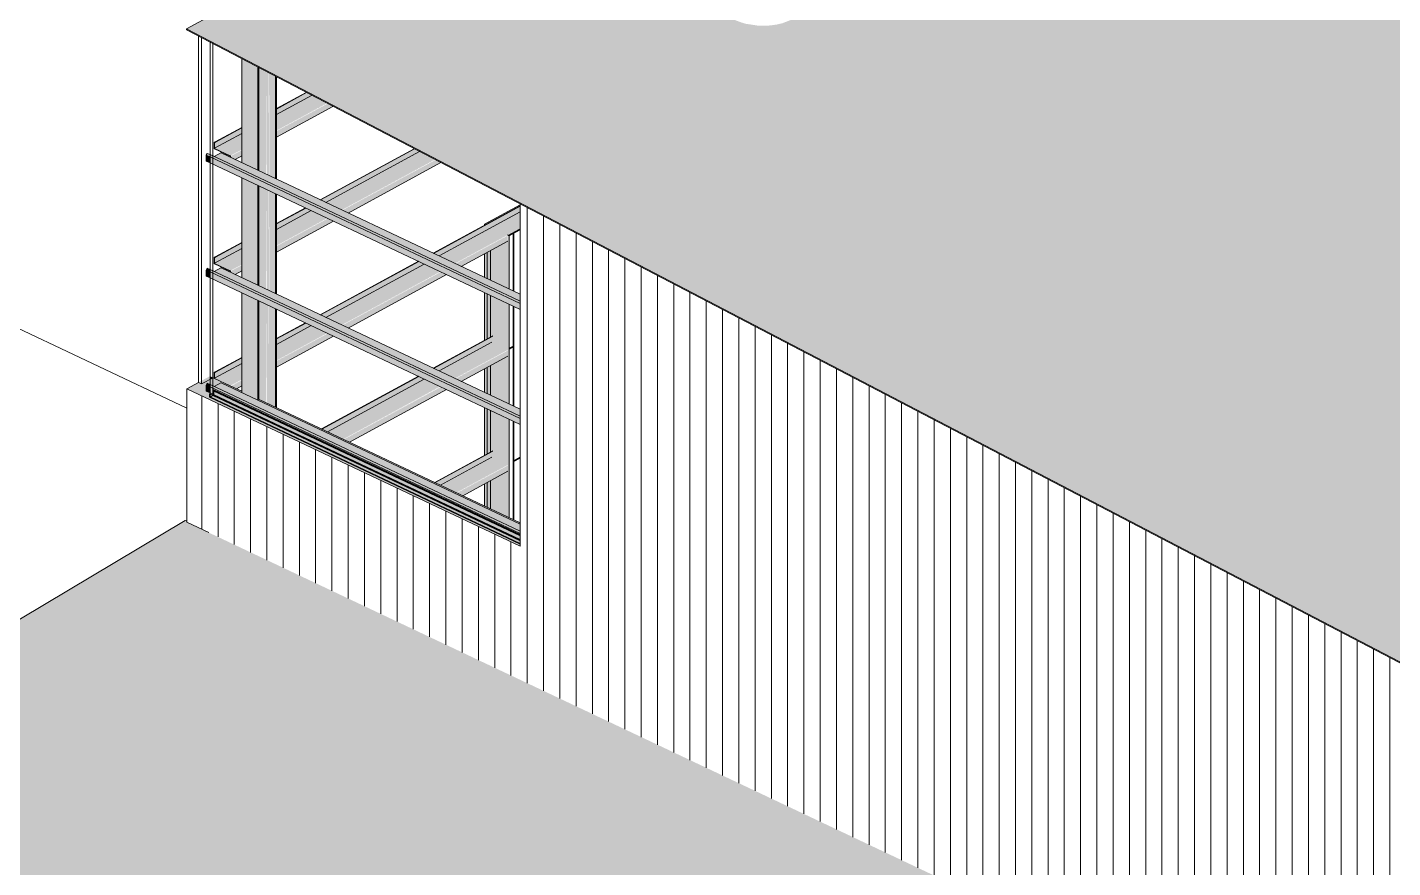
# Model space of a CAD drawing. Header units: inches. Extents: x 27328 to 120839, y -4075 to 4147.
# Drawn here: x 30931.6 to 31422.6, y 1178.2 to 1480.5 of the extents above; entities that cross this region are included whole.
import ezdxf

# ---------------------------------------------------------------- set-up
doc = ezdxf.new("R2010")
doc.units = ezdxf.units.IN
doc.header["$MEASUREMENT"] = 0
for name, color, linetype, lineweight in [('A-DETL', 90, 'Continuous', 9), ('A-ROOF', 132, 'Continuous', 9), ('A-WALL', 113, 'Continuous', 9), ('A-WALL-PATT', 111, 'Continuous', 9), ('L-SITE-WALL', 31, 'Continuous', 9), ('S-BEAM', 12, 'Continuous', 9), ('S-COLS', 52, 'Continuous', 9)]:
    doc.layers.add(name, color=color, linetype=linetype, lineweight=lineweight)

# ---------------------------------------------------------------- blocks, each defined once
blk = doc.blocks.new('Girt_Z - 8_D-707859-Axon - Looking North East')
at = {"layer": 'S-BEAM'}
for points in [[(31080.19, 1315.76), (31098.68, 1325.83), (31098.68, 1327.82), (31078.23, 1316.69)], [(31085.88, 1313.07), (31104.32, 1323.1), (31098.74, 1325.74), (31080.39, 1315.67)], [(31086.18, 1312.93), (31104.38, 1323.05), (31104.32, 1323.1), (31086.08, 1312.98), (31086.18, 1312.93)], [(31088.18, 1311.98), (31104.45, 1320.83), (31104.45, 1322.87), (31086.18, 1312.93)]]:
    blk.add_hatch(color=256, dxfattribs=at).paths.add_polyline_path(points, flags=0)
for p, q in [((31098.6, 1327.91), (31078.1, 1316.75)), ((31099.02, 1328.13), (31078.11, 1316.75)), ((31099.07, 1328.03), (31078.23, 1316.69)), ((31098.68, 1325.83), (31080.19, 1315.76)), ((31088.18, 1311.98), (31104.45, 1320.83))]:
    blk.add_line(p, q, dxfattribs=at)
blk = doc.blocks.new('Girt_Z - 8_D-V5-Axon - Looking North East')
at = {"layer": 'S-BEAM'}
h = blk.add_hatch(color=256, dxfattribs=at)
h.paths.add_polyline_path([(31039.52, 1335), (31074.34, 1353.95), (31072.39, 1354.87), (31037.56, 1335.92), (31038.55, 1335.46)], flags=0)
h.paths.add_polyline_path([(31079.72, 1356.87), (31098.68, 1367.19), (31098.68, 1369.18), (31077.77, 1357.8)], flags=0)
h = blk.add_hatch(color=256, dxfattribs=at)
h.paths.add_polyline_path([(31045.22, 1332.3), (31079.97, 1351.29), (31074.46, 1353.89), (31039.64, 1334.94)], flags=0)
h.paths.add_polyline_path([(31085.42, 1354.18), (31104.32, 1364.46), (31098.74, 1367.1), (31079.91, 1356.79), (31085.36, 1354.21)], flags=0)
h = blk.add_hatch(color=256, dxfattribs=at)
h.paths.add_polyline_path([(31045.51, 1332.16), (31080.13, 1351.21), (31080.04, 1351.25), (31045.41, 1332.21), (31045.51, 1332.16)], flags=0)
h.paths.add_polyline_path([(31085.71, 1354.04), (31104.38, 1364.41), (31104.32, 1364.46), (31085.62, 1354.09), (31085.71, 1354.04)], flags=0)
h = blk.add_hatch(color=256, dxfattribs=at)
h.paths.add_polyline_path([(31047.52, 1331.21), (31082.34, 1350.17), (31080.34, 1351.11), (31045.51, 1332.16)], flags=0)
h.paths.add_polyline_path([(31087.72, 1353.09), (31104.45, 1362.2), (31104.45, 1364.24), (31085.71, 1354.04)], flags=0)
for p, q in [((31098.6, 1369.27), (31077.59, 1357.84)), ((31099.02, 1369.49), (31077.6, 1357.83)), ((31099.07, 1369.39), (31077.72, 1357.78)), ((31098.68, 1367.19), (31079.68, 1356.85)), ((31087.68, 1353.07), (31104.45, 1362.2)), ((31072.27, 1354.94), (31037.43, 1335.99)), ((31072.28, 1354.94), (31037.44, 1335.98)), ((31072.4, 1354.88), (31037.56, 1335.92)), ((31074.35, 1353.95), (31039.52, 1335)), ((31047.52, 1331.21), (31082.35, 1350.17))]:
    blk.add_line(p, q, dxfattribs=at)
blk = doc.blocks.new('Girt_Z - 8_D-V6-Axon - Looking North East')
at = {"layer": 'S-BEAM'}
h = blk.add_hatch(color=256, dxfattribs=at)
h.paths.add_polyline_path([(30998.88, 1354.24), (31008.71, 1359.59), (31008.71, 1361.58), (30998.88, 1356.24)], flags=0)
h.paths.add_polyline_path([(31021.17, 1366.37), (31033.68, 1373.18), (31031.72, 1374.11), (31021.17, 1368.36), (31021.17, 1367.86)], flags=0)
h.paths.add_polyline_path([(31039.05, 1376.11), (31074.34, 1395.31), (31072.39, 1396.24), (31037.1, 1377.03), (31038.07, 1376.57)], flags=0)
h.paths.add_polyline_path([(31079.72, 1398.24), (31108.86, 1414.1), (31108.86, 1416.09), (31077.77, 1399.16)], flags=0)
h = blk.add_hatch(color=256, dxfattribs=at)
h.paths.add_polyline_path([(31004.51, 1351.51), (31008.71, 1353.8), (31008.71, 1359.47), (30998.93, 1354.15), (31003.94, 1351.79)], flags=0)
h.paths.add_polyline_path([(31021.17, 1360.58), (31039.37, 1370.49), (31033.8, 1373.13), (31021.17, 1366.25)], flags=0)
h.paths.add_polyline_path([(31044.75, 1373.41), (31080.04, 1392.62), (31074.46, 1395.26), (31039.17, 1376.05)], flags=0)
h.paths.add_polyline_path([(31085.42, 1395.54), (31108.86, 1408.3), (31108.86, 1413.98), (31079.91, 1398.15), (31085.36, 1395.57)], flags=0)
h = blk.add_hatch(color=256, dxfattribs=at)
h.paths.add_polyline_path([(31004.85, 1351.4), (31008.71, 1353.71), (31008.71, 1353.8), (31004.75, 1351.44)], flags=0)
h.paths.add_polyline_path([(31021.17, 1360.28), (31039.46, 1370.45), (31039.37, 1370.49), (31021.17, 1360.38), (31021.17, 1360.28)], flags=0)
h.paths.add_polyline_path([(31045.05, 1373.27), (31080.13, 1392.58), (31080.04, 1392.62), (31044.95, 1373.32), (31045.05, 1373.27)], flags=0)
h.paths.add_polyline_path([(31085.71, 1395.4), (31108.86, 1408.22), (31108.86, 1408.3), (31085.62, 1395.45), (31085.71, 1395.41)], flags=0)
h = blk.add_hatch(color=256, dxfattribs=at)
h.paths.add_polyline_path([(31006.85, 1350.45), (31008.71, 1351.46), (31008.71, 1353.5), (31004.94, 1351.35), (31006.85, 1350.45)], flags=0)
h.paths.add_polyline_path([(31021.17, 1358.24), (31041.68, 1369.4), (31039.67, 1370.35), (31021.17, 1360.28)], flags=0)
h.paths.add_polyline_path([(31047.05, 1372.33), (31082.34, 1391.53), (31080.34, 1392.48), (31045.05, 1373.27)], flags=0)
h.paths.add_polyline_path([(31087.72, 1394.46), (31104.45, 1403.56), (31104.27, 1405.5), (31085.71, 1395.4)], flags=0)
for points in [[(30998.8, 1356.32), (31003.63, 1358.95), (31000.94, 1357.49)], [(31004.51, 1351.47), (31004.51, 1351.51), (31003.84, 1351.79)]]:
    blk.add_hatch(color=256, dxfattribs=at).paths.add_polyline_path(points, flags=0)
for p, q in [((31108.86, 1416.22), (31077.59, 1399.2)), ((31108.86, 1416.21), (31077.6, 1399.2)), ((31108.86, 1416.09), (31077.72, 1399.14)), ((31108.86, 1414.1), (31079.68, 1398.22)), ((31087.68, 1394.43), (31104.45, 1403.56)), ((31072.27, 1396.31), (31036.92, 1377.07)), ((31072.28, 1396.3), (31036.93, 1377.07)), ((31072.4, 1396.24), (31037.06, 1377.01)), ((31074.35, 1395.32), (31039.01, 1376.09)), ((31047.01, 1372.3), (31082.35, 1391.54)), ((31031.6, 1374.18), (31021.17, 1368.5)), ((31031.61, 1374.17), (31021.17, 1368.49)), ((31031.73, 1374.11), (31021.17, 1368.36)), ((31033.69, 1373.19), (31021.17, 1366.37)), ((31021.17, 1358.24), (31041.69, 1369.41)), ((31008.71, 1361.72), (30998.8, 1356.32)), ((31008.71, 1361.71), (30999.22, 1356.54)), ((31008.71, 1361.58), (30999.27, 1356.44)), ((30999.22, 1356.54), (30998.8, 1356.32)), ((30998.8, 1356.32), (30998.8, 1354.28)), ((31008.71, 1359.59), (30998.88, 1354.24)), ((30999.26, 1356.45), (30998.88, 1356.24)), ((30998.88, 1356.24), (30999.27, 1356.44)), ((30998.88, 1354.24), (30998.88, 1356.24)), ((30999.27, 1356.44), (30999.22, 1356.54)), ((31004.51, 1351.51), (30998.93, 1354.15)), ((31004.58, 1351.46), (31004.51, 1351.51)), ((31006.85, 1350.45), (31008.71, 1351.46))]:
    blk.add_line(p, q, dxfattribs=at)
for points in [[(30998.8, 1354.28, 0), (30998.81, 1354.2, 0), (30998.86, 1354.11, 0)], [(30998.93, 1354.15, 0), (30998.91, 1354.17, 0), (30998.88, 1354.21, 0), (30998.88, 1354.24, 0)]]:
    blk.add_polyline3d(points, dxfattribs=at)
blk = doc.blocks.new('Girt_Z - 8_D-V7-Axon - Looking North East')
at = {"layer": 'S-BEAM'}
h = blk.add_hatch(color=256, dxfattribs=at)
h.paths.add_polyline_path([(30998.88, 1395.61), (31008.71, 1400.96), (31008.71, 1402.95), (30998.88, 1397.61)], flags=0)
h.paths.add_polyline_path([(31021.17, 1407.74), (31033.68, 1414.55), (31031.72, 1415.47), (31021.17, 1409.73), (31021.17, 1409.22)], flags=0)
h.paths.add_polyline_path([(31039.05, 1417.47), (31072.68, 1435.78), (31070.82, 1436.75), (31037.1, 1418.4), (31038.07, 1417.94)], flags=0)
h = blk.add_hatch(color=256, dxfattribs=at)
h.paths.add_polyline_path([(31004.51, 1392.88), (31008.71, 1395.16), (31008.71, 1400.84), (30998.93, 1395.52), (31003.94, 1393.15)], flags=0)
h.paths.add_polyline_path([(31021.17, 1401.94), (31039.37, 1411.85), (31033.8, 1414.49), (31021.17, 1407.62)], flags=0)
h.paths.add_polyline_path([(31044.75, 1414.78), (31078.12, 1432.94), (31072.8, 1435.72), (31039.25, 1417.38)], flags=0)
h = blk.add_hatch(color=256, dxfattribs=at)
h.paths.add_polyline_path([(31004.65, 1392.65), (31008.71, 1395.07), (31008.71, 1395.16), (31004.63, 1392.74), (31004.65, 1392.66)], flags=0)
h.paths.add_polyline_path([(31021.17, 1401.64), (31039.46, 1411.81), (31039.37, 1411.85), (31021.17, 1401.74), (31021.17, 1401.64)], flags=0)
h.paths.add_polyline_path([(31045.05, 1414.64), (31078.21, 1432.9), (31078.12, 1432.94), (31044.95, 1414.68), (31045.05, 1414.64)], flags=0)
h = blk.add_hatch(color=256, dxfattribs=at)
h.paths.add_polyline_path([(31006.39, 1391.56), (31008.71, 1392.82), (31008.71, 1394.86), (31004.65, 1392.65), (31004.65, 1392.38), (31005.85, 1391.81)], flags=0)
h.paths.add_polyline_path([(31021.17, 1399.6), (31041.68, 1410.76), (31039.67, 1411.71), (31021.17, 1401.64)], flags=0)
h.paths.add_polyline_path([(31047.05, 1413.69), (31080.32, 1431.79), (31078.41, 1432.79), (31045.05, 1414.64)], flags=0)
for points in [[(30998.8, 1397.69), (31003.63, 1400.31), (31000.94, 1398.86)], [(31004.51, 1392.78), (31004.51, 1392.88), (31003.74, 1393.15)]]:
    blk.add_hatch(color=256, dxfattribs=at).paths.add_polyline_path(points, flags=0)
for p, q in [((31070.7, 1436.82), (31036.92, 1418.44)), ((31070.71, 1436.81), (31036.93, 1418.43)), ((31070.82, 1436.75), (31037.06, 1418.37)), ((31072.69, 1435.78), (31039.01, 1417.45)), ((31047.01, 1413.67), (31080.32, 1431.79)), ((31031.6, 1415.54), (31021.17, 1409.86)), ((31031.61, 1415.53), (31021.17, 1409.85)), ((31031.73, 1415.48), (31021.17, 1409.73)), ((31033.69, 1414.55), (31021.17, 1407.74)), ((31021.17, 1399.6), (31041.69, 1410.77)), ((31008.71, 1403.08), (30998.8, 1397.69)), ((31008.71, 1400.96), (30998.88, 1395.61)), ((31008.71, 1403.07), (30999.22, 1397.91)), ((31008.71, 1402.95), (30999.27, 1397.81)), ((30999.22, 1397.91), (30998.8, 1397.69)), ((30998.8, 1397.69), (30998.8, 1395.65)), ((30999.26, 1397.82), (30998.88, 1397.61)), ((30998.88, 1397.61), (30999.27, 1397.81)), ((30998.88, 1395.61), (30998.88, 1397.61)), ((31004.51, 1392.88), (30998.93, 1395.52)), ((30998.93, 1395.42), (31004.51, 1392.78)), ((30999.27, 1397.81), (30999.22, 1397.91)), ((31004.57, 1392.69), (31004.57, 1392.38)), ((31004.65, 1392.34), (31004.65, 1392.65)), ((31006.34, 1391.54), (31008.71, 1392.82))]:
    blk.add_line(p, q, dxfattribs=at)
for points in [[(30998.8, 1395.65, 0), (30998.81, 1395.56, 0), (30998.86, 1395.48, 0), (30998.93, 1395.42, 0)], [(30998.93, 1395.52, 0), (30998.91, 1395.54, 0), (30998.88, 1395.57, 0), (30998.88, 1395.61, 0)], [(31004.65, 1392.65, 0), (31004.63, 1392.74, 0), (31004.58, 1392.83, 0), (31004.51, 1392.88, 0)], [(31004.51, 1392.78, 0), (31004.54, 1392.76, 0), (31004.56, 1392.73, 0), (31004.57, 1392.69, 0)]]:
    blk.add_polyline3d(points, dxfattribs=at)
blk = doc.blocks.new('Girt_Z - 8_D-V12-Axon - Looking North East')
at = {"layer": 'S-BEAM'}
h = blk.add_hatch(color=256, dxfattribs=at)
h.paths.add_polyline_path([(30998.88, 1436.97), (31008.71, 1442.32), (31008.71, 1444.31), (30998.88, 1438.97)], flags=0)
h.paths.add_polyline_path([(31021.17, 1449.1), (31033.89, 1456.03), (31032.03, 1457), (31021.17, 1451.09), (31021.17, 1450.59)], flags=0)
h = blk.add_hatch(color=256, dxfattribs=at)
h.paths.add_polyline_path([(31004.51, 1434.24), (31008.71, 1436.53), (31008.71, 1442.2), (30998.93, 1436.88), (31003.94, 1434.52)], flags=0)
h.paths.add_polyline_path([(31021.17, 1443.31), (31039.33, 1453.19), (31034.01, 1455.97), (31021.17, 1448.98)], flags=0)
h = blk.add_hatch(color=256, dxfattribs=at)
h.paths.add_polyline_path([(31004.65, 1434.02), (31008.71, 1436.44), (31008.71, 1436.53), (31004.63, 1434.11), (31004.65, 1434.02)], flags=0)
h.paths.add_polyline_path([(31021.17, 1443.01), (31039.41, 1453.15), (31039.33, 1453.19), (31021.17, 1443.11), (31021.17, 1443.01)], flags=0)
h = blk.add_hatch(color=256, dxfattribs=at)
h.paths.add_polyline_path([(31006.39, 1432.92), (31008.71, 1434.19), (31008.71, 1436.23), (31004.65, 1434.02), (31004.65, 1433.75), (31005.85, 1433.18)], flags=0)
h.paths.add_polyline_path([(31021.17, 1440.97), (31041.52, 1452.05), (31039.61, 1453.04), (31021.17, 1443.01)], flags=0)
for points in [[(30998.8, 1439.05), (30999.22, 1439.27), (31008.71, 1444.45)], [(31004.51, 1434.15), (31004.51, 1434.24), (31003.74, 1434.52)]]:
    blk.add_hatch(color=256, dxfattribs=at).paths.add_polyline_path(points, flags=0)
for p, q in [((31031.9, 1457.07), (31021.17, 1451.23)), ((31031.91, 1457.06), (31021.17, 1451.22)), ((31032.03, 1457), (31021.17, 1451.09)), ((31033.85, 1456.01), (31021.17, 1449.1)), ((31021.17, 1440.97), (31041.52, 1452.05)), ((31008.71, 1444.45), (30998.8, 1439.05)), ((31008.71, 1444.44), (30999.22, 1439.27)), ((31008.71, 1444.31), (30999.27, 1439.17)), ((30999.22, 1439.27), (30998.8, 1439.05)), ((30998.8, 1439.05), (30998.8, 1437.01)), ((31008.71, 1442.32), (30998.88, 1436.97)), ((30999.26, 1439.18), (30998.88, 1438.97)), ((30998.88, 1438.97), (30999.27, 1439.17)), ((30998.88, 1436.97), (30998.88, 1438.97)), ((30999.27, 1439.17), (30999.22, 1439.27)), ((31004.51, 1434.24), (30998.93, 1436.88)), ((30998.93, 1436.79), (31004.51, 1434.15)), ((31004.57, 1434.06), (31004.57, 1433.74)), ((31004.65, 1433.7), (31004.65, 1434.02)), ((31006.34, 1432.9), (31008.71, 1434.19))]:
    blk.add_line(p, q, dxfattribs=at)
for points in [[(30998.8, 1437.01, 0), (30998.81, 1436.92, 0), (30998.86, 1436.84, 0), (30998.93, 1436.79, 0)], [(30998.93, 1436.88, 0), (30998.91, 1436.9, 0), (30998.88, 1436.94, 0), (30998.88, 1436.97, 0)], [(31004.65, 1434.02, 0), (31004.63, 1434.11, 0), (31004.58, 1434.19, 0), (31004.51, 1434.24, 0)], [(31004.51, 1434.15, 0), (31004.54, 1434.13, 0), (31004.56, 1434.09, 0), (31004.57, 1434.06, 0)]]:
    blk.add_polyline3d(points, dxfattribs=at)
blk = doc.blocks.new('Girt_Z - 8_D-V13-Axon - Looking North East')
at = {"layer": 'S-BEAM'}
for points in [[(30997.32, 1349.09), (30997.32, 1351.13), (30995.93, 1351.79), (30995.93, 1349.75)], [(30997.32, 1351.13), (30997.32, 1351.94), (30996.32, 1352.42), (30996.05, 1351.73)], [(31108.86, 1298.37), (31108.86, 1299.19), (30997.32, 1351.94), (30997.32, 1351.13), (31108.18, 1298.7)], [(31108.86, 1297.98), (31108.86, 1298.37), (30997.32, 1351.13), (30997.32, 1349.09), (30998.6, 1348.69), (30998.81, 1350.03), (31107.35, 1298.7)], [(31108.86, 1299.19), (31108.86, 1301.68), (31001.25, 1352.58), (30998.8, 1351.24), (31038.97, 1332.24)], [(30997.32, 1349.02), (30997.32, 1349.09), (30996.05, 1349.62)], [(30998.6, 1348.41), (30998.4, 1348.58), (30998.4, 1348.51)], [(31108.86, 1297.52), (31108.86, 1297.88), (30998.6, 1349.88), (30998.6, 1349.67), (31106.37, 1298.7)], [(31108.86, 1301.68), (31108.86, 1301.73), (31044.25, 1332.24)], [(31108.86, 1296.26), (31108.86, 1296.33), (31103.72, 1298.7)]]:
    blk.add_hatch(color=256, dxfattribs=at).paths.add_polyline_path(points, flags=0)
h = blk.add_hatch(color=256, dxfattribs=at)
h.paths.add_polyline_path([(31108.86, 1296.33), (31108.86, 1297.52), (30998.6, 1349.67), (30998.6, 1348.48), (31108.33, 1296.58)], flags=0)
h.paths.add_polyline_path([(31108.86, 1297.88), (31108.86, 1297.98), (30998.6, 1350.08), (30998.4, 1349.76), (30998.6, 1349.88), (30998.71, 1349.98), (31107.14, 1298.7)], flags=0)
for p, q in [((30995.93, 1351.79), (30996.32, 1352.42)), ((30995.93, 1349.75), (30995.93, 1351.79)), ((30995.93, 1351.79), (30997.32, 1351.13)), ((30996.32, 1352.42), (30997.32, 1351.94)), ((30997.32, 1351.94), (31108.86, 1299.19)), ((30997.32, 1351.13), (31108.86, 1298.37)), ((30998.8, 1351.24), (31001.25, 1352.58)), ((31108.86, 1301.73), (31001.33, 1352.59)), ((30995.97, 1349.65), (30997.32, 1349.01)), ((30997.32, 1349.01), (30998.6, 1348.4)), ((30998.6, 1348.4), (31108.86, 1296.26))]:
    blk.add_line(p, q, dxfattribs=at)
for points in [[(31001.25, 1352.58, 0), (31001.32, 1352.59, 0), (31001.33, 1352.59, 0)], [(30995.97, 1349.65, 0), (30995.94, 1349.68, 0), (30995.93, 1349.75, 0)]]:
    blk.add_polyline3d(points, dxfattribs=at)
blk = doc.blocks.new('Girt_Z - 8_D-V14-Axon - Looking North East')
at = {"layer": 'S-BEAM'}
h = blk.add_hatch(color=256, dxfattribs=at)
h.paths.add_polyline_path([(31894.33, 1010), (31894.54, 1010.33), (31890.03, 1012.47)], flags=0)
h.paths.add_polyline_path([(30997.32, 1433.86), (30997.32, 1434.67), (30996.32, 1435.14), (30995.93, 1434.52)], flags=0)
for points in [[(30997.32, 1431.82), (30997.32, 1433.86), (30995.93, 1434.52), (30995.93, 1432.48)], [(31108.86, 1381.1), (31108.86, 1381.92), (30997.32, 1434.67), (30997.32, 1433.86), (31081.33, 1394.12)], [(31108.86, 1379.06), (31108.86, 1381.1), (30997.32, 1433.86), (30997.32, 1431.82), (31077.01, 1394.12)], [(31108.86, 1381.92), (31108.86, 1384.41), (31001.25, 1435.31), (30998.8, 1433.97), (31083.05, 1394.12)], [(30997.32, 1431.74), (30997.32, 1431.82), (30995.99, 1432.37)], [(31108.86, 1378.99), (31108.86, 1379.06), (31083.38, 1391.04)], [(31108.86, 1384.41), (31108.86, 1384.46), (31088.33, 1394.12)]]:
    blk.add_hatch(color=256, dxfattribs=at).paths.add_polyline_path(points, flags=0)
for p, q in [((30995.93, 1434.52), (30996.32, 1435.14)), ((30995.93, 1432.48), (30995.93, 1434.52)), ((30995.93, 1434.52), (30997.32, 1433.86)), ((30996.32, 1435.14), (30997.32, 1434.67)), ((30997.32, 1434.67), (31108.86, 1381.92)), ((30997.32, 1433.86), (31108.86, 1381.1)), ((30998.8, 1433.97), (31001.25, 1435.31)), ((31108.86, 1384.46), (31001.33, 1435.32)), ((30995.97, 1432.38), (30997.32, 1431.74)), ((30997.32, 1431.74), (31108.86, 1378.98))]:
    blk.add_line(p, q, dxfattribs=at)
for points in [[(31001.25, 1435.31, 0), (31001.32, 1435.32, 0), (31001.33, 1435.32, 0)], [(30995.99, 1432.37, 0), (30995.94, 1432.4, 0), (30995.93, 1432.48, 0)]]:
    blk.add_polyline3d(points, dxfattribs=at)
blk = doc.blocks.new('Girt_Z - 8_D-V15-Axon - Looking North East')
at = {"layer": 'S-BEAM'}
for points in [[(30997.32, 1392.49), (30997.32, 1393.31), (30996.32, 1393.78), (30995.93, 1393.15)], [(30997.32, 1390.45), (30997.32, 1392.49), (30995.93, 1393.15), (30995.93, 1391.11)], [(30997.32, 1390.38), (30997.32, 1390.45), (30995.99, 1391.01)], [(31108.86, 1339.74), (31108.86, 1340.55), (30997.32, 1393.31), (30997.32, 1392.49), (31036.78, 1373.83)], [(31108.86, 1337.7), (31108.86, 1339.74), (30997.32, 1392.49), (30997.32, 1390.45), (31036.78, 1371.79)], [(31108.86, 1340.55), (31108.86, 1343.05), (31001.25, 1393.94), (30998.8, 1392.61), (31036.78, 1374.64)], [(31108.86, 1343.05), (31108.86, 1343.09), (31036.78, 1377.14)], [(31108.86, 1337.62), (31108.86, 1337.7), (31082.98, 1349.86)]]:
    blk.add_hatch(color=256, dxfattribs=at).paths.add_polyline_path(points, flags=0)
for p, q in [((30995.93, 1393.15), (30996.32, 1393.78)), ((30995.93, 1391.11), (30995.93, 1393.15)), ((30995.93, 1393.15), (30997.32, 1392.49)), ((30995.97, 1391.01), (30997.32, 1390.37)), ((30996.32, 1393.78), (30997.32, 1393.31)), ((30997.32, 1393.31), (31108.86, 1340.55)), ((30997.32, 1392.49), (31108.86, 1339.74)), ((30997.32, 1390.37), (31108.86, 1337.62)), ((30998.8, 1392.61), (31001.25, 1393.94)), ((31108.86, 1343.09), (31001.33, 1393.95))]:
    blk.add_line(p, q, dxfattribs=at)
for points in [[(30995.99, 1391.01, 0), (30995.94, 1391.04, 0), (30995.93, 1391.11, 0)], [(31001.25, 1393.94, 0), (31001.32, 1393.96, 0), (31001.33, 1393.95, 0)]]:
    blk.add_polyline3d(points, dxfattribs=at)
blk = doc.blocks.new('Basic Wall _ arcoPlus - 547 - ___-622718-Axon - Looking North East')
at = {"layer": 'A-WALL', "transparency": 33554649}
for points in [[(31108.86, 1297.73), (31108.86, 1297.98), (30998.64, 1350.11), (30998.4, 1349.98), (31036.78, 1331.83)], [(31108.86, 1294.57), (31108.86, 1295.82), (30997.19, 1348.64), (30997.19, 1347.39), (31100.14, 1298.7)], [(31108.86, 1294.75), (31108.86, 1295.91), (30998.37, 1348.08), (30997.32, 1347.51), (31108.29, 1295.03)], [(31108.86, 1297.52), (31108.86, 1297.88), (30998.6, 1349.88), (30998.6, 1349.67), (31106.37, 1298.7)], [(31108.86, 1296.06), (31108.86, 1297.52), (30998.6, 1349.67), (30998.6, 1348.2), (31107.75, 1296.58)], [(31108.86, 1297.52), (31108.86, 1297.73), (31106.37, 1298.7)], [(31108.86, 1295.82), (31108.86, 1295.91), (31107.26, 1296.58)], [(31108.86, 1295.91), (31108.86, 1296.06), (31107.44, 1296.58)], [(31108.86, 1294.67), (31108.86, 1294.75), (31108.1, 1295.03)]]:
    blk.add_hatch(color=256, dxfattribs=at).paths.add_polyline_path(points, flags=0)
at = {"layer": 'A-WALL'}
for p, q in [((30998.4, 1349.98), (30998.64, 1350.11)), ((31108.86, 1297.98), (30998.64, 1350.11)), ((30997.19, 1348.64), (30997.28, 1348.69)), ((30997.19, 1347.39), (30997.19, 1348.64)), ((31108.86, 1295.82), (30997.19, 1348.64)), ((31108.86, 1294.57), (30997.19, 1347.39)), ((30997.28, 1348.63), (30997.24, 1348.61)), ((30997.24, 1348.61), (30997.24, 1347.46)), ((31108.86, 1295.81), (30997.24, 1348.61)), ((30997.24, 1347.46), (30997.32, 1347.51)), ((31108.86, 1294.67), (30997.24, 1347.46)), ((30997.28, 1348.69), (30997.28, 1348.63)), ((31108.86, 1295.91), (30997.28, 1348.69)), ((31108.86, 1295.86), (30997.28, 1348.63)), ((30997.32, 1347.51), (30998.37, 1348.08)), ((30998.43, 1348.06), (30997.37, 1347.48)), ((30998.39, 1348.09), (30998.6, 1348.2)), ((30998.4, 1349.76), (30998.4, 1349.98)), ((31108.86, 1297.73), (30998.4, 1349.98)), ((30998.44, 1349.78), (30998.4, 1349.76)), ((31108.86, 1297.52), (30998.4, 1349.76)), ((30998.6, 1350.03), (30998.44, 1349.95)), ((30998.44, 1349.95), (30998.44, 1349.78)), ((31108.86, 1297.72), (30998.44, 1349.95)), ((31108.86, 1297.56), (30998.44, 1349.78)), ((31108.86, 1297.88), (30998.6, 1350.03)), ((30998.6, 1348.2), (30998.6, 1349.67)), ((31108.86, 1296.06), (30998.6, 1348.2)), ((30998.64, 1349.65), (30998.64, 1348.18)), ((30998.64, 1348.17), (31108.86, 1296.04))]:
    blk.add_line(p, q, dxfattribs=at)

msp = doc.modelspace()

# ---------------------------------------------------------------- hatches: boundary and pattern name
at = {"layer": 'A-ROOF'}
h = msp.add_hatch(color=256, dxfattribs=at)
h.paths.add_polyline_path([(31934.19, 986.45), (34127.06, 2179.81), (33181.74, 2673.29), (30988.88, 1479.94), (31903.03, 1002.72)], flags=0)
h.paths.add_polyline_path([(31894.33, 1010), (31890.03, 1012.47), (31894.54, 1010.33)], flags=0)
h.paths.add_polyline_path([(31197.39, 1481.03), (31194.13, 1481.12), (31189.97, 1481.75), (31188.52, 1482.17), (31186.21, 1483.04), (31185.03, 1483.62), (31183.55, 1484.55), (31182.21, 1485.72), (31181.23, 1487.04), (31180.68, 1488.41), (31180.68, 1490.34), (31184.1, 1511.4), (31182.24, 1513.36), (31180.32, 1516.28), (31178.94, 1519.21), (31178.39, 1521.22), (31177.97, 1523.8), (31177.97, 1525.09), (31178.53, 1530.25), (31180.07, 1534.12), (31181.13, 1535.83), (31183.02, 1538.26), (31185.85, 1540.75), (31189.7, 1542.92), (31193.77, 1544.04), (31195.27, 1544.21), (31201.17, 1543.83), (31205.72, 1542.07), (31208.8, 1540.01), (31211.12, 1537.83), (31212.68, 1535.83), (31214.5, 1532.27), (31215.34, 1529.47), (31215.78, 1527.07), (31215.48, 1522.08), (31214.79, 1519.36), (31213.62, 1516.38), (31211.5, 1513.23), (31208.53, 1510.38), (31210.54, 1488.19), (31210.03, 1486.59), (31208.77, 1484.94), (31207.63, 1483.99), (31206.53, 1483.27), (31203.11, 1481.94), (31200.98, 1481.45), (31198.79, 1481.16)], flags=0)
h.paths.add_polyline_path([(31394.46, 1588.28), (31390.16, 1588.47), (31387.04, 1589), (31385.59, 1589.42), (31382.95, 1590.43), (31382.1, 1590.86), (31380.36, 1592.01), (31379.27, 1592.97), (31378.29, 1594.28), (31377.75, 1595.65), (31377.75, 1597.59), (31381.16, 1618.64), (31379.31, 1620.6), (31377.38, 1623.52), (31376, 1626.45), (31375.45, 1628.47), (31375.03, 1631.04), (31375.04, 1632.34), (31375.59, 1637.49), (31377.13, 1641.36), (31378.19, 1643.07), (31380.08, 1645.5), (31382.92, 1648), (31386.76, 1650.16), (31391.7, 1651.44), (31392.84, 1651.44), (31398.23, 1651.07), (31402.79, 1649.32), (31405.87, 1647.25), (31408.18, 1645.07), (31409.75, 1643.07), (31411.57, 1639.51), (31412.41, 1636.71), (31412.85, 1634.31), (31412.55, 1629.33), (31411.86, 1626.6), (31410.69, 1623.63), (31408.57, 1620.47), (31405.59, 1617.62), (31407.6, 1595.43), (31407.24, 1594.07), (31405.83, 1592.18), (31404.7, 1591.24), (31402.52, 1590.03), (31400.18, 1589.19), (31398.05, 1588.7), (31395.15, 1588.34), (31394.7, 1588.3)], flags=0)
h.paths.add_polyline_path([(31591.52, 1695.52), (31588.26, 1695.6), (31584.1, 1696.24), (31582.65, 1696.66), (31580.34, 1697.53), (31579.16, 1698.11), (31577.68, 1699.03), (31576.34, 1700.21), (31575.36, 1701.52), (31574.78, 1703.53), (31574.82, 1704.83), (31578.18, 1725.93), (31576.38, 1727.85), (31574.45, 1730.76), (31573.07, 1733.69), (31572.52, 1735.71), (31572.1, 1738.28), (31572.11, 1739.58), (31572.66, 1744.74), (31574.2, 1748.61), (31575.26, 1750.32), (31577.15, 1752.74), (31579.98, 1755.24), (31583.83, 1757.41), (31588.77, 1758.68), (31589.3, 1758.7), (31595.3, 1758.32), (31599.85, 1756.56), (31602.93, 1754.5), (31605.25, 1752.32), (31606.82, 1750.32), (31608.64, 1746.76), (31609.47, 1743.95), (31609.9, 1741.11), (31609.61, 1736.57), (31608.93, 1733.85), (31607.76, 1730.87), (31605.64, 1727.71), (31602.66, 1724.87), (31604.67, 1702.68), (31604.31, 1701.31), (31602.9, 1699.43), (31601.76, 1698.48), (31600.66, 1697.76), (31597.25, 1696.43), (31595.12, 1695.94), (31592.92, 1695.64)], flags=0)
h.paths.add_polyline_path([(31788.59, 1802.76), (31784.29, 1802.95), (31781.17, 1803.48), (31779.72, 1803.9), (31777.08, 1804.92), (31776.23, 1805.35), (31774.49, 1806.5), (31773.4, 1807.45), (31772.43, 1808.77), (31771.88, 1810.14), (31771.88, 1812.07), (31775.3, 1833.13), (31773.44, 1835.09), (31771.52, 1838), (31770.63, 1839.61), (31769.59, 1842.95), (31769.17, 1845.53), (31769.17, 1846.82), (31769.73, 1851.98), (31771.26, 1855.85), (31772.33, 1857.56), (31774.21, 1859.99), (31777.05, 1862.48), (31780.9, 1864.65), (31785.84, 1865.93), (31786.98, 1865.92), (31792.37, 1865.56), (31796.92, 1863.8), (31800, 1861.74), (31802.32, 1859.56), (31803.88, 1857.56), (31805.7, 1854), (31806.54, 1851.2), (31806.97, 1848.35), (31806.68, 1843.81), (31805.99, 1841.09), (31804.82, 1838.11), (31802.7, 1834.96), (31799.73, 1832.11), (31801.74, 1809.92), (31801.37, 1808.55), (31799.97, 1806.67), (31798.83, 1805.72), (31796.65, 1804.52), (31794.31, 1803.67), (31792.18, 1803.18), (31789.28, 1802.82), (31788.83, 1802.78)], flags=0)
h.paths.add_polyline_path([(31985.65, 1910.01), (31982.39, 1910.09), (31978.24, 1910.73), (31976.79, 1911.15), (31974.48, 1912.02), (31973.29, 1912.59), (31971.81, 1913.52), (31970.47, 1914.7), (31969.49, 1916.01), (31968.95, 1917.38), (31968.95, 1919.32), (31972.36, 1940.37), (31970.51, 1942.33), (31968.58, 1945.25), (31967.69, 1946.86), (31966.65, 1950.2), (31966.23, 1952.77), (31966.24, 1954.06), (31966.79, 1959.22), (31968.33, 1963.09), (31969.39, 1964.8), (31971.28, 1967.23), (31974.11, 1969.73), (31977.96, 1971.89), (31982.9, 1973.17), (31983.54, 1973.18), (31989.43, 1972.8), (31993.63, 1971.25), (31996.69, 1969.3), (31999.38, 1966.8), (32000.95, 1964.8), (32002.77, 1961.24), (32003.6, 1958.44), (32004.03, 1955.6), (32003.74, 1951.06), (32003.06, 1948.33), (32001.89, 1945.36), (31999.77, 1942.2), (31996.79, 1939.35), (31998.8, 1917.16), (31998.44, 1915.8), (31997.03, 1913.91), (31995.9, 1912.97), (31994.79, 1912.25), (31991.38, 1910.91), (31989.25, 1910.43), (31987.05, 1910.13)], flags=0)
h.paths.add_polyline_path([(32182.72, 2017.25), (32178.42, 2017.44), (32175.3, 2017.97), (32173.85, 2018.39), (32171.21, 2019.41), (32170.36, 2019.84), (32168.62, 2020.98), (32167.54, 2021.94), (32166.56, 2023.25), (32166.02, 2024.63), (32166.02, 2026.56), (32169.43, 2047.61), (32167.58, 2049.58), (32165.65, 2052.49), (32164.27, 2055.42), (32163.72, 2057.44), (32163.3, 2060.01), (32163.31, 2061.31), (32163.86, 2066.47), (32165.4, 2070.34), (32166.46, 2072.04), (32168.71, 2074.83), (32171.18, 2076.97), (32175.03, 2079.13), (32179.97, 2080.41), (32180.6, 2080.42), (32186.5, 2080.05), (32190.7, 2078.5), (32193.76, 2076.54), (32196.45, 2074.05), (32198.01, 2072.05), (32199.84, 2068.49), (32200.67, 2065.68), (32201.1, 2062.84), (32200.81, 2058.3), (32200.13, 2055.58), (32198.95, 2052.6), (32196.84, 2049.44), (32193.86, 2046.59), (32195.87, 2024.41), (32195.51, 2023.04), (32194.1, 2021.15), (32192.96, 2020.21), (32190.79, 2019), (32188.44, 2018.16), (32186.32, 2017.67), (32183.41, 2017.31), (32182.96, 2017.27)], flags=0)
h.paths.add_polyline_path([(32379.79, 2124.49), (32376.53, 2124.58), (32372.37, 2125.21), (32370.92, 2125.63), (32368.61, 2126.5), (32367.43, 2127.08), (32365.95, 2128), (32364.6, 2129.18), (32363.63, 2130.5), (32363.08, 2131.87), (32363.08, 2133.8), (32366.5, 2154.86), (32364.64, 2156.82), (32362.71, 2159.73), (32361.34, 2162.67), (32360.79, 2164.68), (32360.37, 2167.26), (32360.37, 2168.55), (32360.93, 2173.71), (32362.46, 2177.58), (32363.53, 2179.29), (32365.41, 2181.72), (32368.25, 2184.21), (32372.1, 2186.38), (32376.17, 2187.5), (32377.67, 2187.67), (32383.56, 2187.29), (32387.76, 2185.74), (32390.82, 2183.78), (32393.52, 2181.29), (32395.08, 2179.29), (32396.9, 2175.73), (32397.74, 2172.93), (32398.17, 2170.08), (32397.88, 2165.54), (32397.19, 2162.82), (32396.02, 2159.84), (32393.16, 2155.97), (32390.93, 2153.84), (32392.94, 2131.65), (32392.57, 2130.28), (32391.17, 2128.4), (32390.03, 2127.45), (32388.93, 2126.73), (32385.51, 2125.4), (32383.38, 2124.91), (32381.19, 2124.61)], flags=0)
h.paths.add_polyline_path([(32576.85, 2231.74), (32572.56, 2231.92), (32569.44, 2232.46), (32567.99, 2232.87), (32565.35, 2233.89), (32564.49, 2234.32), (32562.76, 2235.47), (32561.67, 2236.42), (32560.69, 2237.74), (32560.15, 2239.11), (32560.15, 2241.04), (32563.56, 2262.1), (32561.71, 2264.06), (32559.78, 2266.98), (32558.4, 2269.91), (32557.85, 2271.92), (32557.43, 2274.5), (32557.45, 2275.94), (32557.99, 2280.95), (32559.53, 2284.82), (32560.59, 2286.53), (32562.48, 2288.96), (32565.31, 2291.46), (32569.16, 2293.62), (32573.8, 2294.85), (32574.63, 2294.91), (32580.63, 2294.53), (32584.83, 2292.98), (32588.27, 2290.71), (32590.58, 2288.53), (32592.15, 2286.53), (32593.97, 2282.97), (32594.8, 2280.17), (32595.23, 2277.33), (32594.94, 2272.79), (32594.26, 2270.06), (32593.09, 2267.09), (32590.97, 2263.93), (32587.99, 2261.08), (32590, 2238.89), (32589.64, 2237.52), (32588.23, 2235.64), (32587.09, 2234.7), (32584.92, 2233.49), (32582.58, 2232.64), (32580.45, 2232.15), (32577.55, 2231.8), (32577.09, 2231.76)], flags=0)
h.paths.add_polyline_path([(32773.92, 2338.98), (32769.28, 2339.2), (32766.5, 2339.7), (32765.05, 2340.12), (32762.74, 2340.99), (32761.56, 2341.57), (32760.08, 2342.49), (32758.74, 2343.67), (32757.76, 2344.98), (32757.22, 2346.36), (32757.22, 2348.29), (32760.63, 2369.34), (32758.78, 2371.31), (32756.85, 2374.22), (32755.47, 2377.15), (32754.92, 2379.17), (32754.5, 2381.74), (32754.45, 2382.19), (32755.06, 2388.2), (32756.6, 2392.07), (32757.66, 2393.77), (32759.55, 2396.2), (32762.38, 2398.7), (32766.16, 2400.84), (32770.3, 2401.99), (32771.7, 2402.16), (32777.7, 2401.78), (32781.9, 2400.23), (32785.33, 2397.96), (32787.65, 2395.78), (32789.21, 2393.78), (32791.03, 2390.22), (32791.87, 2387.41), (32792.29, 2384.23), (32791.99, 2379.92), (32791.32, 2377.31), (32790.15, 2374.33), (32788.04, 2371.17), (32785.06, 2368.32), (32787.07, 2346.13), (32786.71, 2344.77), (32785.3, 2342.88), (32784.16, 2341.94), (32783.06, 2341.22), (32779.64, 2339.89), (32777.52, 2339.4), (32774.61, 2339.04), (32774.16, 2339)], flags=0)
h.paths.add_polyline_path([(32970.99, 2446.22), (32966.69, 2446.41), (32963.57, 2446.94), (32962.12, 2447.36), (32959.48, 2448.38), (32958.63, 2448.81), (32956.89, 2449.96), (32955.8, 2450.91), (32954.82, 2452.22), (32954.28, 2453.6), (32954.28, 2455.53), (32957.69, 2476.59), (32955.84, 2478.55), (32953.91, 2481.46), (32952.54, 2484.4), (32951.98, 2486.41), (32951.57, 2488.99), (32951.57, 2490.28), (32952.12, 2495.44), (32953.66, 2499.31), (32954.72, 2501.02), (32956.61, 2503.44), (32959.45, 2505.94), (32963.13, 2508.06), (32967.37, 2509.23), (32968.76, 2509.4), (32974.76, 2509.02), (32979.32, 2507.26), (32982.4, 2505.2), (32984.72, 2503.02), (32986.28, 2501.02), (32988.1, 2497.46), (32988.94, 2494.66), (32989.38, 2492.26), (32989.08, 2487.27), (32988.39, 2484.55), (32987.22, 2481.57), (32985.1, 2478.42), (32982.12, 2475.57), (32984.14, 2453.38), (32983.77, 2452.01), (32982.36, 2450.13), (32981.23, 2449.18), (32979.05, 2447.97), (32976.71, 2447.13), (32974.58, 2446.64), (32971.68, 2446.28), (32971.23, 2446.24)], flags=0)
h.paths.add_polyline_path([(33168.05, 2553.47), (33163.76, 2553.65), (33160.63, 2554.19), (33159.19, 2554.6), (33156.87, 2555.48), (33155.69, 2556.05), (33154.21, 2556.98), (33152.87, 2558.15), (33151.89, 2559.47), (33151.35, 2560.84), (33151.35, 2562.77), (33154.76, 2583.83), (33152.91, 2585.79), (33150.98, 2588.71), (33149.6, 2591.64), (33149.05, 2593.65), (33148.63, 2596.23), (33148.64, 2597.52), (33149.19, 2602.68), (33150.73, 2606.55), (33151.79, 2608.26), (33153.68, 2610.69), (33156.51, 2613.18), (33160.36, 2615.35), (33164.43, 2616.47), (33165.83, 2616.64), (33171.83, 2616.26), (33176.38, 2614.5), (33179.46, 2612.44), (33181.78, 2610.26), (33183.35, 2608.26), (33185.17, 2604.7), (33186, 2601.9), (33186.45, 2599.5), (33186.14, 2594.52), (33185.46, 2591.79), (33184.29, 2588.82), (33181.42, 2584.94), (33179.19, 2582.81), (33181.2, 2560.62), (33180.84, 2559.25), (33179.43, 2557.37), (33178.29, 2556.43), (33176.12, 2555.22), (33173.78, 2554.37), (33171.65, 2553.88), (33168.75, 2553.53), (33168.29, 2553.49)], flags=0)
msp.add_hatch(color=256, dxfattribs=at).paths.add_polyline_path([(31934.19, 986.04), (31934.19, 986.45), (30988.88, 1479.94), (30988.88, 1479.53), (31903.03, 1002.31)], flags=0)
h = msp.add_hatch(color=256, dxfattribs=at)
h.paths.add_polyline_path([(31672.81, 368.71), (31763.49, 422.83), (31710.76, 447.77), (31700.87, 441.87), (31381.23, 593.04), (31381.23, 666.89), (31725.16, 854.22), (31725.55, 856.02), (31726.95, 860.55), (31729.03, 864.61), (31731.05, 867.56), (31732.41, 869.1), (31736.14, 872.91), (31738, 874.38), (31742.02, 877.15), (31748.13, 880.67), (31809.79, 914.23), (30989.01, 1302.44), (30989.01, 1302.77), (30988.39, 1303.07), (30467.34, 992.07), (31375.86, 562.39), (31326.1, 532.69), (31643.15, 382.74)], flags=0)
h.paths.add_polyline_path([(31700.27, 524.41), (31716.67, 533.34), (31655.77, 562.14), (31655.77, 609.54), (31608.96, 584.28), (31547.59, 613.31), (31547.59, 668.57), (31583.85, 688.3), (31583.85, 688.84), (31584.2, 689.03), (31584.84, 688.84), (31603.46, 698.97), (31603.46, 699.51), (31603.8, 699.7), (31604.45, 699.51), (31630.56, 713.72), (31692.14, 684.52), (31692.14, 637.74), (31692.38, 637.86), (31693.02, 637.68), (31711.64, 647.81), (31711.64, 648.35), (31711.98, 648.53), (31712.63, 648.35), (31738.74, 662.56), (31800.32, 633.36), (31800.42, 578.91), (32134.8, 760.88), (31994.19, 827.38), (31994.19, 764.78), (31995.53, 764.13), (31995.53, 763.29), (31994.09, 762.5), (31994.09, 760.17), (31797.9, 653.64), (31733.41, 684.15), (31733.41, 686.51), (31731.93, 687.21), (31731.94, 723.15), (31834.3, 778.86), (31764.09, 812.06), (31466.99, 634.74), (31693.15, 527.78)], flags=0)
h.paths.add_polyline_path([(31716.18, 534.66), (31716.24, 534.86), (31715.8, 535.6), (31715.33, 535.85), (31714.57, 536.04), (31714.49, 535.46), (31716.1, 534.7)], flags=0)
h.paths.add_polyline_path([(31718.41, 534.77), (31720.04, 535.87), (31719.94, 536.14), (31719.6, 536.13), (31718.51, 535.36), (31718.37, 534.87)], flags=0)
h.paths.add_polyline_path([(31734.91, 543.75), (31736.18, 544.44), (31736.1, 545.14), (31735.22, 544.66), (31735.08, 544.18), (31734.91, 544.08)], flags=0)
h.paths.add_polyline_path([(31734.65, 543.6), (31734.91, 543.75), (31734.69, 544.37), (31734.65, 544.35)], flags=0)
h.paths.add_polyline_path([(31658.62, 561.89), (31658.63, 562.25), (31658.55, 562.54), (31658.08, 562.14), (31658.55, 561.92)], flags=0)
h.paths.add_polyline_path([(31797.64, 577.88), (31798.01, 578.23), (31797.65, 578.17), (31797.6, 577.98)], flags=0)
h.paths.add_polyline_path([(31608, 585.83), (31608.06, 586.03), (31607.62, 586.77), (31607.15, 587.02), (31606.39, 587.21), (31606.31, 586.63), (31607.92, 585.86)], flags=0)
h.paths.add_polyline_path([(31610.23, 585.93), (31611.86, 587.04), (31611.76, 587.3), (31611.42, 587.3), (31610.33, 586.52), (31610.19, 586.03)], flags=0)
h.paths.add_polyline_path([(31626.47, 594.77), (31628, 595.6), (31627.92, 596.3), (31627.04, 595.82), (31626.9, 595.35), (31626.61, 595.24), (31626.47, 595.51)], flags=0)
h.paths.add_polyline_path([(31799.49, 606), (31799.83, 606.28), (31799.94, 606.57), (31799.75, 606.57), (31799.71, 606.16), (31799.48, 606.02)], flags=0)
h.paths.add_polyline_path([(31550.44, 613.05), (31550.45, 613.41), (31550.37, 613.7), (31549.9, 613.31), (31550.37, 613.09)], flags=0)
h.paths.add_polyline_path([(31691.31, 657.16), (31691.61, 657.32), (31691.76, 657.73), (31691.56, 657.73), (31691.53, 657.32), (31691.3, 657.18)], flags=0)
h.paths.add_polyline_path([(31866.92, 796.61), (31887.63, 807.88), (31888.34, 807.6), (31888.34, 838.27), (31908.22, 849.2), (31909.07, 850.92), (31909.68, 851.7), (31911.07, 852.81), (31912.83, 853.77), (31914.91, 854.55), (31917.23, 855.12), (31920.13, 855.57), (31926.85, 859.22), (31896.06, 873.79), (31895.71, 873.59), (31877.18, 882.35), (31877.18, 879.56), (31795.1, 830.58), (31865.64, 797.21)], flags=0)
at = {"layer": 'A-WALL-PATT'}
h = msp.add_hatch(dxfattribs=at)
h.set_pattern_fill('FP_9', color=256, style=0, pattern_type=2)
h.set_pattern_definition([(90, (31848.731, 737.052), (-5.852, 2.768), [])])
h.paths.add_polyline_path([(31895.71, 873.59), (31895.71, 880.29), (31894.87, 880.69), (31894.87, 882.62), (31895.13, 882.5), (31895.14, 1006.43), (31108.86, 1416.89), (31108.86, 1293.79), (30989.01, 1350.47), (30989.01, 1302.44), (31809.79, 914.23), (31839.36, 930.32), (31840.93, 930.87), (31842.66, 931.01), (31844.51, 930.71), (31846.41, 930.01), (31848.32, 928.91), (31850.17, 927.46), (31851.9, 925.68), (31853.36, 923.83), (31868.46, 931.89), (31877.18, 927.77), (31877.18, 882.35), (31893.85, 874.47)], flags=0)
h = msp.add_hatch(dxfattribs=at)
h.set_pattern_fill('FP_8', color=256, style=0, pattern_type=2)
h.set_pattern_definition([(90, (31894.54, 1628.68), (65.689, 35.748), [82.729, -0.287]), (90, (31861.92, 1610.93), (65.689, 35.748), [82.729, -0.287]), (28.555, (31829.08, 1634.42), (-7e-05, -83.016), [37.134, -37.652]), (28.555, (31829.08, 1634.71), (-7e-05, -83.016), [37.134, -37.652]), (28.555, (31861.81, 1610.58), (-7e-05, -83.016), [37.264, -37.522]), (28.555, (31861.92, 1610.93), (-7e-05, -83.016), [37.134, -37.652]), (90, (31894.766, 1670.456), (65.689, 35.748), [41.077, -41.939]), (90, (31861.695, 1652.46), (65.689, 35.748), [41.077, -41.939]), (90, (31894.766, 1628.52), (65.689, 35.748), [41.651, -41.365]), (90, (31861.695, 1610.52), (65.689, 35.748), [41.651, -41.365])])
h.paths.add_polyline_path([(31108.86, 1302.2), (31108.86, 1337.62), (31104.91, 1339.49), (31104.91, 1304.07), (31107.03, 1303.07)], flags=0)
h.paths.add_polyline_path([(31108.86, 1343.09), (31108.86, 1378.99), (31104.91, 1380.86), (31104.91, 1344.96)], flags=0)
h.paths.add_polyline_path([(31108.86, 1384.46), (31108.86, 1407.65), (31104.91, 1405.5), (31104.91, 1386.33)], flags=0)
at = {"layer": 'L-SITE-WALL'}
for points in [[(31096.48, 1409.49), (31108.86, 1416.22), (31108.86, 1416.67), (31096.04, 1409.69)], [(31104.91, 1405.5), (31108.86, 1407.65), (31108.86, 1408.17), (31104.41, 1405.74)], [(31108.86, 1293.79), (31108.86, 1294.57), (30997.19, 1347.39), (30997.19, 1349.08), (30995.93, 1349.75), (30996.05, 1351.99), (30996.32, 1352.42), (30997.32, 1352.18), (30997.32, 1353.82), (30994.3, 1352.18), (30993.15, 1352.73), (30989.01, 1350.47), (31107.98, 1294.21)], [(30997.32, 1353.82), (30998.43, 1354.43), (30997.32, 1354.95), (30997.32, 1353.96)], [(31108.86, 1294.67), (31108.86, 1295.91), (30998.37, 1348.08), (30997.32, 1347.42), (31108.34, 1294.92)], [(31108.86, 1294.57), (31108.86, 1294.67), (30997.32, 1347.51), (30997.32, 1347.32), (31108.13, 1294.92)], [(30989.01, 1302.77), (30989.01, 1303.03), (30988.77, 1302.89)]]:
    msp.add_hatch(color=256, dxfattribs=at).paths.add_polyline_path(points, flags=0)
h = msp.add_hatch(color=256, dxfattribs=at)
h.paths.add_polyline_path([(31098.15, 1307.27), (31098.06, 1317.36), (31096.04, 1316.26), (31096.04, 1308.27), (31098.08, 1307.3)], flags=0)
h.paths.add_polyline_path([(31096.04, 1326.52), (31098.15, 1327.68), (31098.06, 1342.73), (31096.04, 1343.69), (31096.04, 1326.59)], flags=0)
h.paths.add_polyline_path([(31098.15, 1348.16), (31098.06, 1358.72), (31096.04, 1357.62), (31096.1, 1349.13), (31098.11, 1348.18)], flags=0)
h.paths.add_polyline_path([(31096.04, 1367.88), (31098.15, 1369.04), (31098.06, 1384.1), (31096.04, 1385.05), (31096.04, 1367.95)], flags=0)
h.paths.add_polyline_path([(31098.15, 1389.52), (31098.06, 1400.08), (31096.04, 1398.98), (31096.04, 1390.52), (31098.14, 1389.53)], flags=0)
h.paths.add_polyline_path([(31096.04, 1409.25), (31096.42, 1409.51), (31096.04, 1409.69), (31096.04, 1409.32)], flags=0)
h = msp.add_hatch(color=256, dxfattribs=at)
h.paths.add_polyline_path([(31104.91, 1304.07), (31104.91, 1339.49), (31098.15, 1342.69), (31098.23, 1327.71), (31098.68, 1327.82), (31098.74, 1325.74), (31104.45, 1322.87), (31104.45, 1320.83), (31098.15, 1317.41), (31098.15, 1307.27), (31104.45, 1304.29)], flags=0)
h.paths.add_polyline_path([(31104.91, 1344.96), (31104.91, 1380.86), (31098.15, 1384.05), (31098.23, 1369.07), (31098.68, 1369.18), (31098.74, 1367.1), (31104.45, 1364.24), (31104.45, 1362.2), (31098.15, 1358.77), (31098.15, 1348.16), (31104.45, 1345.18)], flags=0)
h.paths.add_polyline_path([(31104.91, 1386.33), (31104.91, 1405.5), (31104.45, 1405.6), (31104.45, 1403.56), (31098.15, 1400.13), (31098.15, 1389.52), (31104.45, 1386.54)], flags=0)
h = msp.add_hatch(color=256, dxfattribs=at)
h.paths.add_polyline_path([(31108.86, 1301.73), (31108.86, 1302.2), (31014.83, 1346.54), (31014.53, 1346.38), (31008.71, 1349.13), (31008.71, 1349.57), (30998.43, 1354.43), (30997.32, 1353.82), (30997.32, 1351.94), (30998.93, 1351.32), (31001.34, 1352.58), (31044.34, 1332.24)], flags=0)
h.paths.add_polyline_path([(30998.46, 1348.13), (30998.6, 1348.41), (30997.32, 1349.02), (30997.38, 1348.64), (30998.4, 1348.16)], flags=0)
h.paths.add_polyline_path([(30994.3, 1352.18), (30997.32, 1354.07), (30997.28, 1354.97), (30993.15, 1352.73), (30993.81, 1352.42)], flags=0)
h = msp.add_hatch(color=256, dxfattribs=at)
h.paths.add_polyline_path([(31108.86, 1295.91), (31108.86, 1296.26), (30998.6, 1348.2), (30998.6, 1348.06), (31107.44, 1296.58)], flags=0)
h.paths.add_polyline_path([(30997.32, 1347.51), (30998.3, 1348.2), (30997.32, 1348.58), (30997.32, 1348.09)], flags=0)
at = {"layer": 'S-COLS'}
h = msp.add_hatch(color=256, dxfattribs=at)
h.paths.add_polyline_path([(31014.53, 1346.38), (31014.53, 1382.24), (31008.71, 1384.99), (31008.71, 1349.13), (31014.27, 1346.51)], flags=0)
h.paths.add_polyline_path([(31014.53, 1387.71), (31014.53, 1423.6), (31008.71, 1426.35), (31008.71, 1390.46)], flags=0)
h.paths.add_polyline_path([(31014.53, 1429.07), (31014.53, 1466.14), (31008.71, 1469.18), (31008.71, 1431.82)], flags=0)
h = msp.add_hatch(color=256, dxfattribs=at)
h.paths.add_polyline_path([(31014.53, 1346.38), (31014.83, 1346.6), (31014.83, 1382.1), (31014.53, 1382.24), (31014.53, 1346.38)], flags=0)
h.paths.add_polyline_path([(31014.83, 1387.57), (31014.83, 1423.46), (31014.53, 1423.6), (31014.53, 1387.71)], flags=0)
h.paths.add_polyline_path([(31014.83, 1428.93), (31014.83, 1465.98), (31014.53, 1466.14), (31014.53, 1429.07)], flags=0)
h = msp.add_hatch(color=256, dxfattribs=at)
h.paths.add_polyline_path([(31017.59, 1345.37), (31017.59, 1380.79), (31014.83, 1382.1), (31014.83, 1346.67)], flags=0)
h.paths.add_polyline_path([(31017.59, 1386.26), (31017.59, 1422.15), (31014.83, 1423.46), (31014.83, 1387.57)], flags=0)
h.paths.add_polyline_path([(31017.59, 1427.62), (31017.59, 1464.54), (31014.83, 1465.98), (31014.83, 1428.93)], flags=0)
h = msp.add_hatch(color=256, dxfattribs=at)
h.paths.add_polyline_path([(31018.57, 1344.9), (31018.41, 1380.4), (31017.59, 1380.79), (31017.81, 1345.26), (31018.55, 1344.92)], flags=0)
h.paths.add_polyline_path([(31018.57, 1385.8), (31018.41, 1421.77), (31017.59, 1422.15), (31017.79, 1386.16), (31018.51, 1385.83)], flags=0)
h.paths.add_polyline_path([(31018.57, 1427.16), (31018.41, 1464.11), (31017.59, 1464.54), (31017.77, 1427.54), (31018.46, 1427.21)], flags=0)
h = msp.add_hatch(color=256, dxfattribs=at)
h.paths.add_polyline_path([(31020.87, 1343.82), (31020.87, 1379.24), (31018.57, 1380.33), (31018.59, 1344.89)], flags=0)
h.paths.add_polyline_path([(31020.87, 1384.71), (31020.87, 1420.6), (31018.57, 1421.69), (31018.63, 1385.77)], flags=0)
h.paths.add_polyline_path([(31020.87, 1426.07), (31020.87, 1462.83), (31018.57, 1464.03), (31018.67, 1427.11)], flags=0)
h = msp.add_hatch(color=256, dxfattribs=at)
h.paths.add_polyline_path([(31021.17, 1343.68), (31021.17, 1379.1), (31020.87, 1379.24), (31020.87, 1343.82)], flags=0)
h.paths.add_polyline_path([(31021.17, 1384.57), (31021.17, 1420.46), (31020.87, 1420.6), (31020.87, 1384.71)], flags=0)
h.paths.add_polyline_path([(31021.17, 1425.93), (31021.17, 1462.67), (31020.87, 1462.83), (31020.87, 1426.07)], flags=0)

# ---------------------------------------------------------------- linework, layer by layer
at = {"layer": 'A-DETL'}
msp.add_line((30301.39, 1668.7), (30989.01, 1343.49), dxfattribs=at)
at = {"layer": 'A-ROOF'}
for p, q in [((33181.74, 2673.29), (30988.88, 1479.94)), ((30988.88, 1479.94), (31934.19, 986.45)), ((30988.88, 1479.53), (30988.88, 1479.94)), ((31934.19, 986.04), (30988.88, 1479.53)), ((30988.39, 1303.07), (30467.34, 992.07)), ((30988.39, 1303.07), (30989.01, 1302.77))]:
    msp.add_line(p, q, dxfattribs=at)
at = {"layer": 'A-WALL'}
for p, q in [((30993.15, 1352.73), (30993.15, 1477.3)), ((30994.3, 1476.7), (30994.3, 1352.18)), ((30997.32, 1475.12), (30997.32, 1347.51)), ((30998.39, 1348.16), (30998.39, 1474.56)), ((31097, 1399.51), (31097, 1390.02)), ((31098.15, 1389.48), (31098.15, 1400.13)), ((31097, 1384.61), (31097, 1368.39)), ((31098.15, 1369.02), (31098.15, 1384.06)), ((31097, 1358.14), (31097, 1348.66)), ((31098.15, 1348.11), (31098.15, 1358.77)), ((30993.15, 1352.73), (30994.3, 1352.18)), ((30994.3, 1352.18), (30998.43, 1354.43)), ((30998.37, 1348.08), (30997.32, 1347.51)), ((30997.32, 1347.51), (31108.86, 1294.75)), ((31108.86, 1295.85), (30998.39, 1348.09)), ((31097, 1343.24), (31097, 1327.03)), ((31098.15, 1327.65), (31098.15, 1342.7)), ((31097, 1316.78), (31097, 1307.81)), ((31098.15, 1307.27), (31098.15, 1317.41))]:
    msp.add_line(p, q, dxfattribs=at)
at = {"layer": 'L-SITE-WALL'}
for p, q in [((31096.04, 1409.69), (31108.86, 1416.67)), ((31108.86, 1416.89), (31108.86, 1293.79)), ((31096.04, 1409.23), (31096.04, 1409.69)), ((31096.49, 1409.48), (31096.04, 1409.69)), ((31104.91, 1405.5), (31104.27, 1405.8)), ((31108.86, 1407.65), (31104.91, 1405.5)), ((31104.91, 1405.5), (31104.91, 1386.28)), ((31096.04, 1390.48), (31096.04, 1398.98)), ((31096.04, 1367.87), (31096.04, 1385.06)), ((31104.91, 1380.87), (31104.91, 1344.92)), ((31096.04, 1349.11), (31096.04, 1357.62)), ((30993.15, 1352.73), (30989.01, 1350.47)), ((31108.86, 1293.79), (30989.01, 1350.47)), ((30989.01, 1350.47), (30989.01, 1302.44)), ((30998.43, 1354.43), (30998.97, 1354.17)), ((31004.55, 1351.54), (31008.71, 1349.57)), ((31014.96, 1346.61), (31108.86, 1302.2)), ((31096.04, 1326.5), (31096.04, 1343.7)), ((31104.91, 1339.5), (31104.91, 1304.07)), ((31096.04, 1308.27), (31096.04, 1316.26)), ((30988.77, 1302.89), (30989.01, 1303.03)), ((30989.01, 1302.44), (30996.92, 1298.7))]:
    msp.add_line(p, q, dxfattribs=at)
at = {"layer": 'S-COLS'}
for p, q in [((31008.71, 1431.91), (31008.71, 1469.18)), ((31014.53, 1429.16), (31014.53, 1466.14)), ((31014.83, 1428.89), (31014.83, 1465.98)), ((31020.87, 1426.03), (31020.87, 1462.83)), ((31021.17, 1462.67), (31021.17, 1425.89)), ((31008.71, 1390.55), (31008.71, 1426.37)), ((31014.53, 1387.79), (31014.53, 1423.61)), ((31014.83, 1387.52), (31014.83, 1423.47)), ((31020.87, 1384.66), (31020.87, 1420.61)), ((31021.17, 1420.47), (31021.17, 1384.52)), ((31008.71, 1349.18), (31008.71, 1385)), ((31014.53, 1346.43), (31014.53, 1382.25)), ((31014.83, 1346.59), (31014.83, 1382.11)), ((31020.87, 1343.82), (31020.87, 1379.25)), ((31021.17, 1379.11), (31021.17, 1343.68))]:
    msp.add_line(p, q, dxfattribs=at)

# ---------------------------------------------------------------- block references
at = {"layer": 'A-WALL'}
msp.add_blockref('Basic Wall _ arcoPlus - 547 - ___-622718-Axon - Looking North East', (0, 0), dxfattribs=at)
at = {"layer": 'S-BEAM'}
for name in ['Girt_Z - 8_D-V12-Axon - Looking North East', 'Girt_Z - 8_D-V14-Axon - Looking North East', 'Girt_Z - 8_D-V7-Axon - Looking North East', 'Girt_Z - 8_D-V6-Axon - Looking North East', 'Girt_Z - 8_D-V15-Axon - Looking North East', 'Girt_Z - 8_D-V5-Axon - Looking North East', 'Girt_Z - 8_D-V13-Axon - Looking North East', 'Girt_Z - 8_D-707859-Axon - Looking North East']:
    msp.add_blockref(name, (0, 0), dxfattribs=at)

doc.saveas('drawing.dxf')
